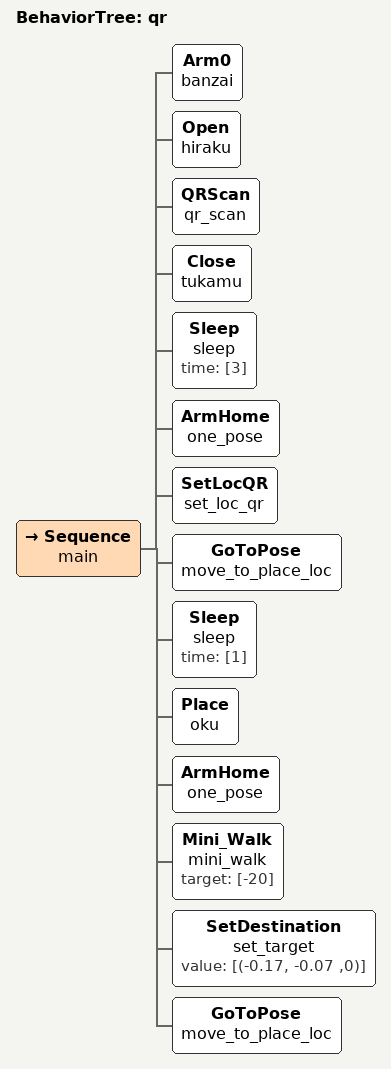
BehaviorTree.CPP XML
<root>
    <BehaviorTree ID="qr">
    <Sequence name="main">

        <Arm0 name="banzai"/>
        <Open name="hiraku"/>
        <QRScan name="qr_scan"/>

        <Close name="tukamu"/>
        <Sleep name="sleep" time="[3]"/>

        <ArmHome name="one_pose"/>

<!-- start -->

<!-- From QR -->

        <SetLocQR name="set_loc_qr"/>
        <GoToPose name="move_to_place_loc"/>

        <Sleep name="sleep" time="[1]"/>
        <Place name="oku"/>
        <ArmHome name="one_pose"/>

        <Mini_Walk name="mini_walk" target="[-20]"/>

        <SetDestination name="set_target" value="[(-0.17, -0.07 ,0)]"/>
        <GoToPose name="move_to_place_loc"/>

<!-- 3rd Waypoint -->

<!-- Reset -->

    </Sequence>
    </BehaviorTree>
</root>
